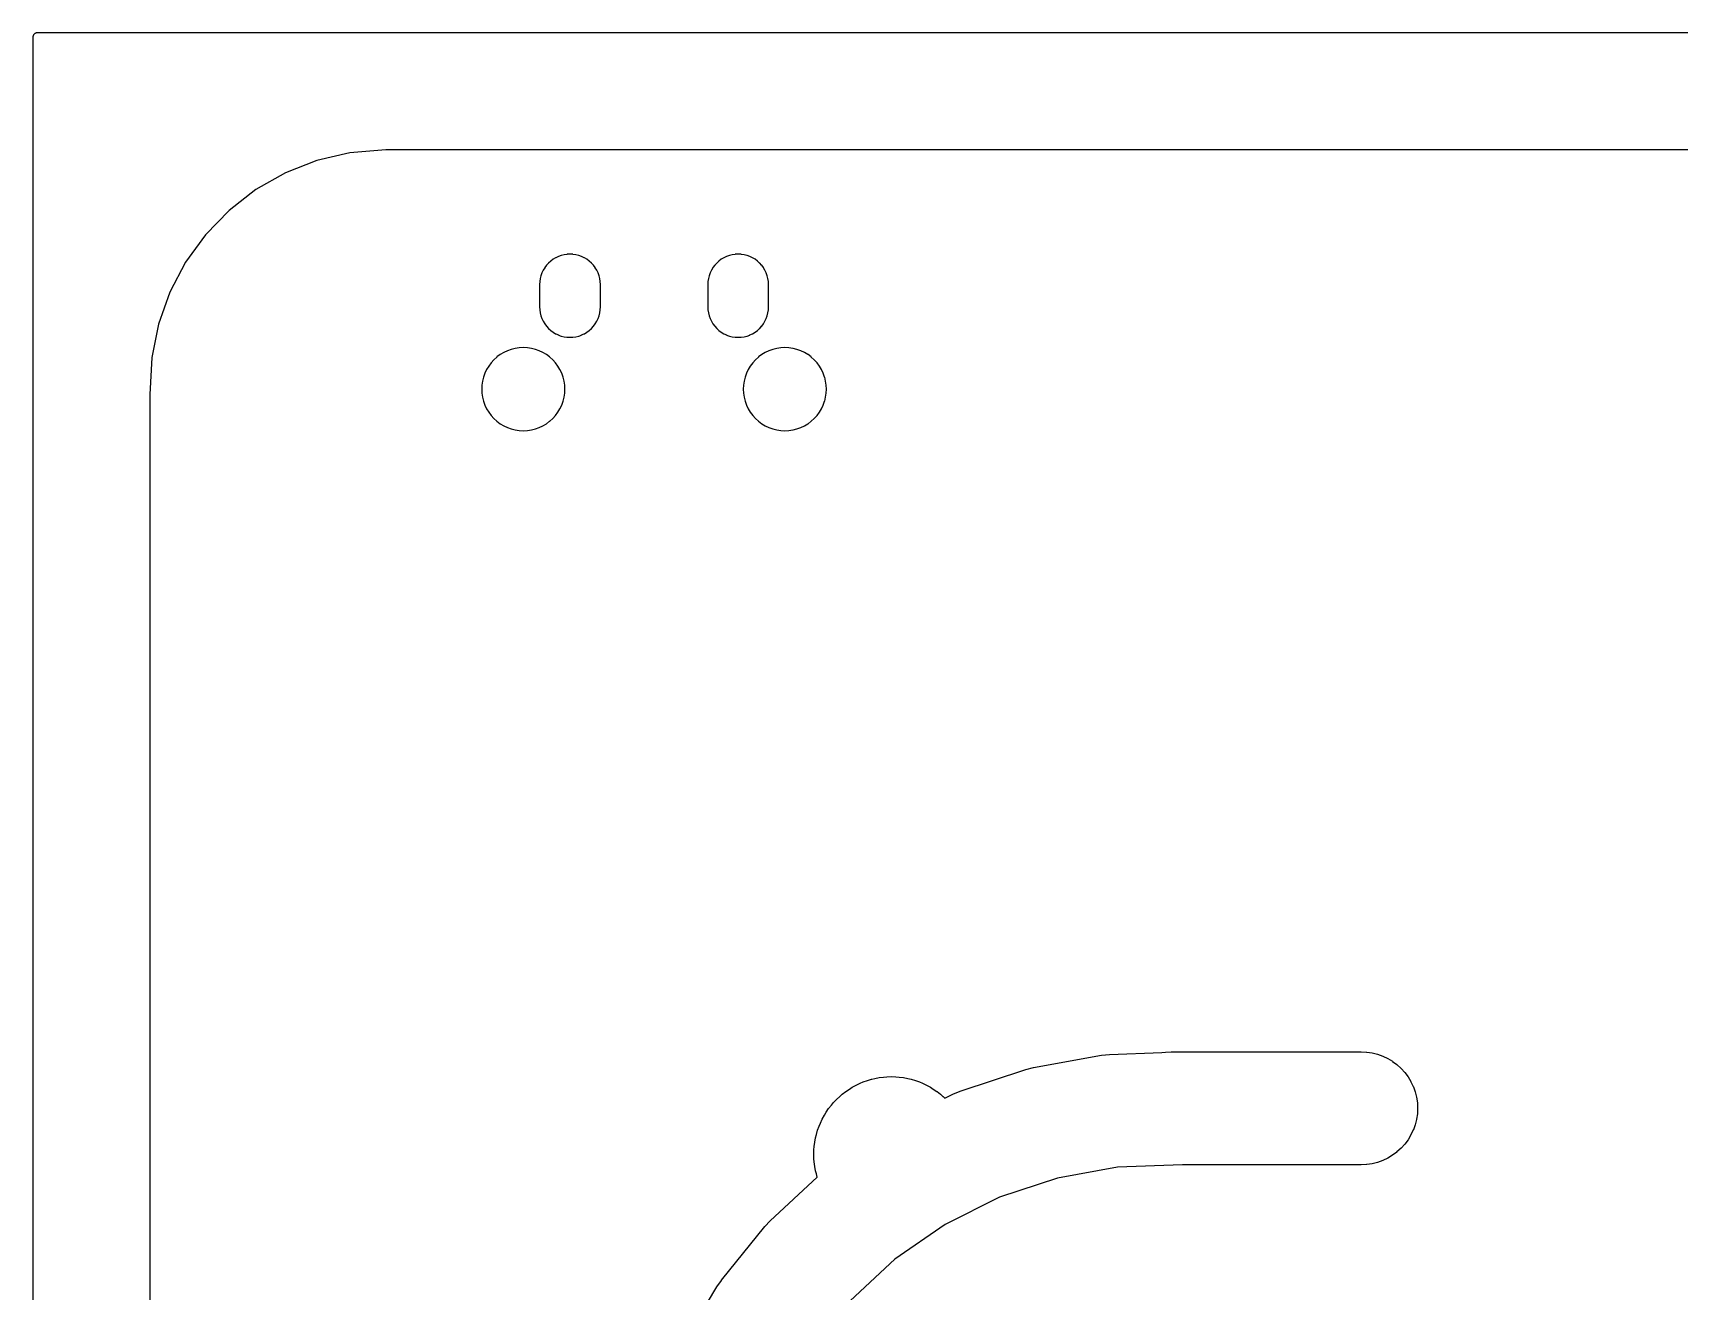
# Model space of a CAD drawing. Header units: inches. Extents: x -0.5 to 10, y -2.4 to 3.9.
# Drawn here: x -0.004 to 1.73, y 2.537 to 3.863 of the extents above; entities that cross this region are included whole.
import ezdxf

# ---------------------------------------------------------------- set-up
doc = ezdxf.new("R2010")
doc.units = ezdxf.units.IN

msp = doc.modelspace()

# ---------------------------------------------------------------- linework, layer by layer
for points in [[(4.8032, 3.86275), (0, 3.86275), (-0.00001, 3.86275), (-0.000025, 3.862749), (-0.000412, 3.86273), (-0.000438, 3.862728), (-0.000461, 3.862726), (-0.000844, 3.862669), (-0.000868, 3.862665), (-0.000892, 3.862659), (-0.001268, 3.862565), (-0.001294, 3.862558), (-0.001315, 3.862551), (-0.00168, 3.86242), (-0.001706, 3.86241), (-0.001725, 3.862401), (-0.002076, 3.862236), (-0.002098, 3.862224), (-0.002119, 3.862212), (-0.002452, 3.862013), (-0.002473, 3.862), (-0.002492, 3.861986), (-0.002804, 3.861755), (-0.002822, 3.861741), (-0.002842, 3.861724), (-0.003129, 3.861464), (-0.003147, 3.861447), (-0.003164, 3.861429), (-0.003424, 3.861142), (-0.003441, 3.861122), (-0.003455, 3.861104), (-0.003686, 3.860792), (-0.0037, 3.860773), (-0.003713, 3.860752), (-0.003912, 3.860419), (-0.003924, 3.860398), (-0.003936, 3.860376), (-0.004101, 3.860025), (-0.00411, 3.860006), (-0.00412, 3.85998), (-0.004251, 3.859615), (-0.004258, 3.859594), (-0.004265, 3.859568), (-0.004359, 3.859192), (-0.004365, 3.859168), (-0.004369, 3.859144), (-0.004426, 3.858761), (-0.004428, 3.858738), (-0.00443, 3.858712), (-0.004449, 3.858325), (-0.00445, 3.85831), (-0.00445, 3.85831), (-0.00445, 3.8583), (-0.00445, 0)], [(2.214314, 3.7397), (0.36737, 3.7397), (0.329562, 3.736395), (0.294785, 3.728252), (0.26152, 3.715242), (0.230446, 3.697631), (0.202195, 3.675777), (0.177341, 3.650125), (0.156391, 3.621197), (0.139771, 3.589582), (0.127819, 3.555923), (0.120779, 3.520906), (0.1186, 3.481746), (0.1186, 1.332149)], [(0.678908, 2.478812), (0.716098, 2.541373), (0.716106, 2.541385), (0.716118, 2.541403), (0.720929, 2.548321), (0.720937, 2.548332), (0.720951, 2.548349), (0.766667, 2.604981), (0.766679, 2.604995), (0.76669, 2.605008), (0.772438, 2.61117), (0.772453, 2.611186), (0.772463, 2.611195), (0.821909, 2.65715), (0.820987, 2.660419), (0.820982, 2.660438), (0.820169, 2.663825), (0.820168, 2.663827), (0.820164, 2.663845), (0.81926, 2.668392), (0.819256, 2.668414), (0.819254, 2.668431), (0.818709, 2.673035), (0.818708, 2.673043), (0.818707, 2.673055), (0.818434, 2.676528), (0.818433, 2.676541), (0.818432, 2.676547), (0.81825, 2.68118), (0.81825, 2.6812), (0.81825, 2.68122), (0.818432, 2.685853), (0.818433, 2.685859), (0.818434, 2.685872), (0.818707, 2.689345), (0.818708, 2.689357), (0.818709, 2.689365), (0.819254, 2.693969), (0.819256, 2.693986), (0.81926, 2.694008), (0.820164, 2.698555), (0.820168, 2.698573), (0.820169, 2.698575), (0.820982, 2.701962), (0.820982, 2.701962), (0.820987, 2.701981), (0.822245, 2.706443), (0.822251, 2.706462), (0.822258, 2.706481), (0.823862, 2.710831), (0.823865, 2.710839), (0.82387, 2.710849), (0.825203, 2.714067), (0.825208, 2.714079), (0.82521, 2.714085), (0.827152, 2.718296), (0.827159, 2.71831), (0.827169, 2.718331), (0.829435, 2.722376), (0.82944, 2.722386), (0.829445, 2.722393), (0.831265, 2.725364), (0.831275, 2.72538), (0.831276, 2.72538), (0.833852, 2.729235), (0.833861, 2.729249), (0.833875, 2.729267), (0.836745, 2.732908), (0.836754, 2.732919), (0.836758, 2.732923), (0.83902, 2.735572), (0.839033, 2.735587), (0.84218, 2.738992), (0.842194, 2.739006), (0.842208, 2.73902), (0.845613, 2.742167), (0.845613, 2.742167), (0.845628, 2.74218), (0.848277, 2.744442), (0.848281, 2.744446), (0.848292, 2.744455), (0.851933, 2.747325), (0.851951, 2.747339), (0.851965, 2.747348), (0.85582, 2.749924), (0.85582, 2.749925), (0.855836, 2.749935), (0.858807, 2.751755), (0.858814, 2.75176), (0.858824, 2.751765), (0.862869, 2.754031), (0.86289, 2.754041), (0.862904, 2.754048), (0.867115, 2.75599), (0.867121, 2.755992), (0.867133, 2.755997), (0.870351, 2.75733), (0.870361, 2.757335), (0.870369, 2.757338), (0.874719, 2.758942), (0.874738, 2.758949), (0.874757, 2.758955), (0.879219, 2.760213), (0.879238, 2.760218), (0.882625, 2.761031), (0.882627, 2.761032), (0.882645, 2.761036), (0.887192, 2.76194), (0.887214, 2.761944), (0.887231, 2.761946), (0.891835, 2.762491), (0.891843, 2.762492), (0.891855, 2.762493), (0.895328, 2.762766), (0.895341, 2.762767), (0.895347, 2.762768), (0.89998, 2.76295), (0.9, 2.76295), (0.90002, 2.76295), (0.904653, 2.762768), (0.904659, 2.762767), (0.904672, 2.762766), (0.908145, 2.762493), (0.908157, 2.762492), (0.908165, 2.762491), (0.912769, 2.761946), (0.912786, 2.761944), (0.912808, 2.76194), (0.917355, 2.761036), (0.917373, 2.761032), (0.917375, 2.761031), (0.920762, 2.760218), (0.920762, 2.760218), (0.920781, 2.760213), (0.925243, 2.758955), (0.925262, 2.758949), (0.925281, 2.758942), (0.929631, 2.757338), (0.929639, 2.757335), (0.929649, 2.75733), (0.932867, 2.755997), (0.932879, 2.755992), (0.932885, 2.75599), (0.937096, 2.754048), (0.93711, 2.754041), (0.937131, 2.754031), (0.941176, 2.751765), (0.941186, 2.75176), (0.941193, 2.751755), (0.944164, 2.749935), (0.94418, 2.749925), (0.94418, 2.749924), (0.948035, 2.747348), (0.948049, 2.747339), (0.948067, 2.747325), (0.951708, 2.744455), (0.951719, 2.744446), (0.951723, 2.744442), (0.954372, 2.74218), (0.954387, 2.742167), (0.956435, 2.740274), (0.964641, 2.744373), (0.964655, 2.744379), (0.964673, 2.744387), (0.972461, 2.747605), (0.972477, 2.747611), (0.972494, 2.747617), (1.041572, 2.770537), (1.041589, 2.770543), (1.041607, 2.770548), (1.049773, 2.772624), (1.049791, 2.772628), (1.049808, 2.772631), (1.121445, 2.785486), (1.121463, 2.785489), (1.12148, 2.785491), (1.129859, 2.786384), (1.129877, 2.786385), (1.129895, 2.786386), (1.185093, 2.788305), (1.188839, 2.78886), (1.188861, 2.788863), (1.188888, 2.788865), (1.194675, 2.789149), (1.19469, 2.78915), (1.1947, 2.78915), (1.3949, 2.78915), (1.39491, 2.78915), (1.394925, 2.789149), (1.400712, 2.788865), (1.400739, 2.788863), (1.400761, 2.78886), (1.406493, 2.78801), (1.406517, 2.788006), (1.406542, 2.788), (1.412163, 2.786592), (1.412189, 2.786585), (1.41221, 2.786578), (1.417666, 2.784626), (1.41769, 2.784616), (1.417711, 2.784607), (1.42295, 2.782129), (1.422972, 2.782118), (1.422993, 2.782106), (1.427963, 2.779127), (1.427981, 2.779116), (1.428004, 2.7791), (1.432659, 2.775648), (1.432677, 2.775634), (1.432697, 2.775617), (1.43699, 2.771725), (1.437008, 2.771708), (1.437025, 2.77169), (1.440917, 2.767397), (1.440934, 2.767377), (1.440948, 2.767359), (1.4444, 2.762704), (1.444416, 2.762681), (1.444427, 2.762663), (1.447406, 2.757693), (1.447418, 2.757672), (1.447429, 2.75765), (1.449907, 2.752411), (1.449916, 2.75239), (1.449926, 2.752366), (1.451878, 2.74691), (1.451885, 2.746889), (1.451892, 2.746863), (1.4533, 2.741242), (1.453306, 2.741217), (1.45331, 2.741193), (1.45416, 2.735461), (1.454163, 2.735439), (1.454165, 2.735412), (1.454449, 2.729625), (1.45445, 2.7296), (1.454449, 2.729575), (1.454165, 2.723788), (1.454163, 2.723761), (1.45416, 2.723739), (1.45331, 2.718007), (1.453306, 2.717983), (1.4533, 2.717958), (1.451892, 2.712337), (1.451885, 2.712311), (1.451878, 2.71229), (1.449926, 2.706834), (1.449916, 2.70681), (1.449907, 2.706789), (1.447429, 2.70155), (1.447418, 2.701528), (1.447406, 2.701507), (1.444427, 2.696537), (1.444416, 2.696519), (1.4444, 2.696496), (1.440948, 2.691841), (1.440934, 2.691823), (1.440917, 2.691803), (1.437025, 2.68751), (1.437008, 2.687492), (1.43699, 2.687475), (1.432697, 2.683583), (1.432677, 2.683566), (1.432659, 2.683552), (1.428004, 2.6801), (1.427981, 2.680084), (1.427963, 2.680073), (1.422993, 2.677094), (1.422972, 2.677082), (1.42295, 2.677071), (1.417711, 2.674593), (1.41769, 2.674584), (1.417666, 2.674574), (1.41221, 2.672622), (1.412189, 2.672615), (1.412163, 2.672608), (1.406542, 2.6712), (1.406517, 2.671194), (1.406493, 2.67119), (1.400761, 2.67034), (1.400739, 2.670337), (1.400712, 2.670335), (1.394925, 2.670051), (1.39491, 2.67005), (1.3949, 2.67005), (1.208728, 2.67005), (1.206793, 2.669887), (1.206781, 2.669887), (1.206768, 2.669886), (1.138288, 2.667506), (1.075036, 2.656156), (1.014044, 2.635919), (0.956554, 2.607206), (0.903735, 2.570603), (0.856664, 2.526855)]]:
    msp.add_lwpolyline(points)
for points in [[(0.5614, 3.542), (0.5614, 3.542), (0.561425, 3.542001), (0.564512, 3.542152), (0.564538, 3.542154), (0.564561, 3.542157), (0.567619, 3.542611), (0.567642, 3.542615), (0.567667, 3.54262), (0.570665, 3.543371), (0.570691, 3.543379), (0.570712, 3.543386), (0.573623, 3.544427), (0.573647, 3.544436), (0.573668, 3.544446), (0.576463, 3.545767), (0.576489, 3.545781), (0.576506, 3.545791), (0.579158, 3.54738), (0.579175, 3.547391), (0.579198, 3.547407), (0.581681, 3.549249), (0.581699, 3.549263), (0.581719, 3.54928), (0.58401, 3.551356), (0.584027, 3.551373), (0.584044, 3.55139), (0.58612, 3.553681), (0.586137, 3.553701), (0.586151, 3.553719), (0.587993, 3.556202), (0.588009, 3.556225), (0.58802, 3.556242), (0.589609, 3.558894), (0.589619, 3.558911), (0.589633, 3.558937), (0.590954, 3.561732), (0.590964, 3.561753), (0.590973, 3.561777), (0.592014, 3.564688), (0.592021, 3.564709), (0.592029, 3.564735), (0.59278, 3.567733), (0.592785, 3.567758), (0.592789, 3.567781), (0.593243, 3.570839), (0.593246, 3.570862), (0.593248, 3.570888), (0.593399, 3.573975), (0.5934, 3.57399), (0.5934, 3.574), (0.5934, 3.5976), (0.5934, 3.59761), (0.593399, 3.597625), (0.593248, 3.600712), (0.593246, 3.600738), (0.593243, 3.600761), (0.592789, 3.603819), (0.592785, 3.603842), (0.59278, 3.603867), (0.592029, 3.606865), (0.592021, 3.606891), (0.592014, 3.606912), (0.590973, 3.609823), (0.590964, 3.609847), (0.590954, 3.609868), (0.589633, 3.612663), (0.589619, 3.612689), (0.589609, 3.612706), (0.58802, 3.615358), (0.588009, 3.615375), (0.587993, 3.615398), (0.586151, 3.617881), (0.586137, 3.617899), (0.58612, 3.617919), (0.584044, 3.62021), (0.584027, 3.620227), (0.58401, 3.620244), (0.581719, 3.62232), (0.581699, 3.622337), (0.581681, 3.622351), (0.579198, 3.624193), (0.579175, 3.624209), (0.579158, 3.62422), (0.576506, 3.625809), (0.576489, 3.625819), (0.576463, 3.625833), (0.573668, 3.627154), (0.573647, 3.627164), (0.573623, 3.627173), (0.570712, 3.628214), (0.570691, 3.628221), (0.570665, 3.628229), (0.567667, 3.62898), (0.567642, 3.628985), (0.567619, 3.628989), (0.564561, 3.629443), (0.564538, 3.629446), (0.564512, 3.629448), (0.561425, 3.629599), (0.5614, 3.6296), (0.561375, 3.629599), (0.558288, 3.629448), (0.558262, 3.629446), (0.558239, 3.629443), (0.555181, 3.628989), (0.555158, 3.628985), (0.555133, 3.62898), (0.552135, 3.628229), (0.552109, 3.628221), (0.552088, 3.628214), (0.549177, 3.627173), (0.549153, 3.627164), (0.549132, 3.627154), (0.546337, 3.625833), (0.546311, 3.625819), (0.546294, 3.625809), (0.543642, 3.62422), (0.543625, 3.624209), (0.543602, 3.624193), (0.541119, 3.622351), (0.541101, 3.622337), (0.541081, 3.62232), (0.53879, 3.620244), (0.538773, 3.620227), (0.538756, 3.62021), (0.53668, 3.617919), (0.536663, 3.617899), (0.536649, 3.617881), (0.534807, 3.615398), (0.534791, 3.615375), (0.53478, 3.615358), (0.533191, 3.612706), (0.533181, 3.612689), (0.533167, 3.612663), (0.531846, 3.609868), (0.531836, 3.609847), (0.531827, 3.609823), (0.530786, 3.606912), (0.530779, 3.606891), (0.530771, 3.606865), (0.53002, 3.603867), (0.530015, 3.603842), (0.530011, 3.603819), (0.529557, 3.600761), (0.529554, 3.600738), (0.529552, 3.600712), (0.529401, 3.597625), (0.5294, 3.59761), (0.5294, 3.5976), (0.5294, 3.574), (0.5294, 3.57399), (0.529401, 3.573975), (0.529552, 3.570888), (0.529554, 3.570862), (0.529557, 3.570839), (0.530011, 3.567781), (0.530015, 3.567758), (0.53002, 3.567733), (0.530771, 3.564735), (0.530779, 3.564709), (0.530786, 3.564688), (0.531827, 3.561777), (0.531836, 3.561753), (0.531846, 3.561732), (0.533167, 3.558937), (0.533181, 3.558911), (0.533191, 3.558894), (0.53478, 3.556242), (0.534791, 3.556225), (0.534807, 3.556202), (0.536649, 3.553719), (0.536663, 3.553701), (0.53668, 3.553681), (0.538756, 3.55139), (0.538773, 3.551373), (0.53879, 3.551356), (0.541081, 3.54928), (0.541101, 3.549263), (0.541119, 3.549249), (0.543602, 3.547407), (0.543625, 3.547391), (0.543642, 3.54738), (0.546294, 3.545791), (0.546311, 3.545781), (0.546337, 3.545767), (0.549132, 3.544446), (0.549153, 3.544436), (0.549177, 3.544427), (0.552088, 3.543386), (0.552109, 3.543379), (0.552135, 3.543371), (0.555133, 3.54262), (0.555158, 3.542615), (0.555181, 3.542611), (0.558239, 3.542157), (0.558262, 3.542154), (0.558288, 3.542152), (0.561375, 3.542001)], [(0.7386, 3.542), (0.7386, 3.542), (0.738625, 3.542001), (0.741712, 3.542152), (0.741738, 3.542154), (0.741761, 3.542157), (0.744819, 3.542611), (0.744842, 3.542615), (0.744867, 3.54262), (0.747865, 3.543371), (0.747891, 3.543379), (0.747912, 3.543386), (0.750823, 3.544427), (0.750847, 3.544436), (0.750868, 3.544446), (0.753663, 3.545767), (0.753689, 3.545781), (0.753706, 3.545791), (0.756358, 3.54738), (0.756375, 3.547391), (0.756398, 3.547407), (0.758881, 3.549249), (0.758899, 3.549263), (0.758919, 3.54928), (0.76121, 3.551356), (0.761227, 3.551373), (0.761244, 3.55139), (0.76332, 3.553681), (0.763337, 3.553701), (0.763351, 3.553719), (0.765193, 3.556202), (0.765209, 3.556225), (0.76522, 3.556242), (0.766809, 3.558894), (0.766819, 3.558911), (0.766833, 3.558937), (0.768154, 3.561732), (0.768164, 3.561753), (0.768173, 3.561777), (0.769214, 3.564688), (0.769221, 3.564709), (0.769229, 3.564735), (0.76998, 3.567733), (0.769985, 3.567758), (0.769989, 3.567781), (0.770443, 3.570839), (0.770446, 3.570862), (0.770448, 3.570888), (0.770599, 3.573975), (0.7706, 3.57399), (0.7706, 3.574), (0.7706, 3.5976), (0.7706, 3.59761), (0.770599, 3.597625), (0.770448, 3.600712), (0.770446, 3.600738), (0.770443, 3.600761), (0.769989, 3.603819), (0.769985, 3.603842), (0.76998, 3.603867), (0.769229, 3.606865), (0.769221, 3.606891), (0.769214, 3.606912), (0.768173, 3.609823), (0.768164, 3.609847), (0.768154, 3.609868), (0.766833, 3.612663), (0.766819, 3.612689), (0.766809, 3.612706), (0.76522, 3.615358), (0.765209, 3.615375), (0.765193, 3.615398), (0.763351, 3.617881), (0.763337, 3.617899), (0.76332, 3.617919), (0.761244, 3.62021), (0.761227, 3.620227), (0.76121, 3.620244), (0.758919, 3.62232), (0.758899, 3.622337), (0.758881, 3.622351), (0.756398, 3.624193), (0.756375, 3.624209), (0.756358, 3.62422), (0.753706, 3.625809), (0.753689, 3.625819), (0.753663, 3.625833), (0.750868, 3.627154), (0.750847, 3.627164), (0.750823, 3.627173), (0.747912, 3.628214), (0.747891, 3.628221), (0.747865, 3.628229), (0.744867, 3.62898), (0.744842, 3.628985), (0.744819, 3.628989), (0.741761, 3.629443), (0.741738, 3.629446), (0.741712, 3.629448), (0.738625, 3.629599), (0.7386, 3.6296), (0.738575, 3.629599), (0.735488, 3.629448), (0.735462, 3.629446), (0.735439, 3.629443), (0.732381, 3.628989), (0.732358, 3.628985), (0.732333, 3.62898), (0.729335, 3.628229), (0.729309, 3.628221), (0.729288, 3.628214), (0.726377, 3.627173), (0.726353, 3.627164), (0.726332, 3.627154), (0.723537, 3.625833), (0.723511, 3.625819), (0.723494, 3.625809), (0.720842, 3.62422), (0.720825, 3.624209), (0.720802, 3.624193), (0.718319, 3.622351), (0.718301, 3.622337), (0.718281, 3.62232), (0.71599, 3.620244), (0.715973, 3.620227), (0.715956, 3.62021), (0.71388, 3.617919), (0.713863, 3.617899), (0.713849, 3.617881), (0.712007, 3.615398), (0.711991, 3.615375), (0.71198, 3.615358), (0.710391, 3.612706), (0.710381, 3.612689), (0.710367, 3.612663), (0.709046, 3.609868), (0.709036, 3.609847), (0.709027, 3.609823), (0.707986, 3.606912), (0.707979, 3.606891), (0.707971, 3.606865), (0.70722, 3.603867), (0.707215, 3.603842), (0.707211, 3.603819), (0.706757, 3.600761), (0.706754, 3.600738), (0.706752, 3.600712), (0.706601, 3.597625), (0.7066, 3.59761), (0.7066, 3.5976), (0.7066, 3.574), (0.7066, 3.57399), (0.706601, 3.573975), (0.706752, 3.570888), (0.706754, 3.570862), (0.706757, 3.570839), (0.707211, 3.567781), (0.707215, 3.567758), (0.70722, 3.567733), (0.707971, 3.564735), (0.707979, 3.564709), (0.707986, 3.564688), (0.709027, 3.561777), (0.709036, 3.561753), (0.709046, 3.561732), (0.710367, 3.558937), (0.710381, 3.558911), (0.710391, 3.558894), (0.71198, 3.556242), (0.711991, 3.556225), (0.712007, 3.556202), (0.713849, 3.553719), (0.713863, 3.553701), (0.71388, 3.553681), (0.715956, 3.55139), (0.715973, 3.551373), (0.71599, 3.551356), (0.718281, 3.54928), (0.718301, 3.549263), (0.718319, 3.549249), (0.720802, 3.547407), (0.720825, 3.547391), (0.720842, 3.54738), (0.723494, 3.545791), (0.723511, 3.545781), (0.723537, 3.545767), (0.726332, 3.544446), (0.726353, 3.544436), (0.726377, 3.544427), (0.729288, 3.543386), (0.729309, 3.543379), (0.729335, 3.543371), (0.732333, 3.54262), (0.732358, 3.542615), (0.732381, 3.542611), (0.735439, 3.542157), (0.735462, 3.542154), (0.735488, 3.542152), (0.738575, 3.542001)], [(0.556, 3.4874), (0.556, 3.4874), (0.555999, 3.487425), (0.555791, 3.491669), (0.555789, 3.49169), (0.555786, 3.491718), (0.555163, 3.495921), (0.555158, 3.495944), (0.555153, 3.495969), (0.554121, 3.500091), (0.554113, 3.500117), (0.554106, 3.500138), (0.552675, 3.504139), (0.552667, 3.504159), (0.552656, 3.504184), (0.550839, 3.508025), (0.550827, 3.508049), (0.550816, 3.508069), (0.548631, 3.511713), (0.548618, 3.511735), (0.548604, 3.511754), (0.546073, 3.515167), (0.546059, 3.515185), (0.546042, 3.515205), (0.543188, 3.518354), (0.543171, 3.518371), (0.543154, 3.518388), (0.540005, 3.521242), (0.539985, 3.521259), (0.539967, 3.521273), (0.536554, 3.523804), (0.536535, 3.523818), (0.536513, 3.523831), (0.532869, 3.526016), (0.532849, 3.526027), (0.532825, 3.526039), (0.528984, 3.527856), (0.528959, 3.527867), (0.528939, 3.527875), (0.524938, 3.529306), (0.524917, 3.529313), (0.524891, 3.529321), (0.520769, 3.530353), (0.520744, 3.530358), (0.520721, 3.530363), (0.516518, 3.530986), (0.51649, 3.530989), (0.516469, 3.530991), (0.512225, 3.531199), (0.5122, 3.5312), (0.512175, 3.531199), (0.507931, 3.530991), (0.50791, 3.530989), (0.507882, 3.530986), (0.503679, 3.530363), (0.503656, 3.530358), (0.503631, 3.530353), (0.499509, 3.529321), (0.499483, 3.529313), (0.499462, 3.529306), (0.495461, 3.527875), (0.495441, 3.527867), (0.495416, 3.527856), (0.491575, 3.526039), (0.491551, 3.526027), (0.491531, 3.526016), (0.487887, 3.523831), (0.487865, 3.523818), (0.487846, 3.523804), (0.484433, 3.521273), (0.484415, 3.521259), (0.484395, 3.521242), (0.481246, 3.518388), (0.481229, 3.518371), (0.481212, 3.518354), (0.478358, 3.515205), (0.478341, 3.515185), (0.478327, 3.515167), (0.475796, 3.511754), (0.475782, 3.511735), (0.475769, 3.511713), (0.473584, 3.508069), (0.473573, 3.508049), (0.473561, 3.508025), (0.471744, 3.504184), (0.471733, 3.504159), (0.471725, 3.504139), (0.470294, 3.500138), (0.470287, 3.500117), (0.470279, 3.500091), (0.469247, 3.495969), (0.469242, 3.495944), (0.469237, 3.495921), (0.468614, 3.491718), (0.468611, 3.49169), (0.468609, 3.491669), (0.468401, 3.487425), (0.4684, 3.4874), (0.468401, 3.487375), (0.468609, 3.483131), (0.468611, 3.48311), (0.468614, 3.483082), (0.469237, 3.478879), (0.469242, 3.478856), (0.469247, 3.478831), (0.470279, 3.474709), (0.470287, 3.474683), (0.470294, 3.474662), (0.471725, 3.470661), (0.471733, 3.470641), (0.471744, 3.470616), (0.473561, 3.466775), (0.473573, 3.466751), (0.473584, 3.466731), (0.475769, 3.463087), (0.475782, 3.463065), (0.475796, 3.463046), (0.478327, 3.459633), (0.478341, 3.459615), (0.478358, 3.459595), (0.481212, 3.456446), (0.481229, 3.456429), (0.481246, 3.456412), (0.484395, 3.453558), (0.484415, 3.453541), (0.484433, 3.453527), (0.487846, 3.450996), (0.487865, 3.450982), (0.487887, 3.450969), (0.491531, 3.448784), (0.491551, 3.448773), (0.491575, 3.448761), (0.495416, 3.446944), (0.495441, 3.446933), (0.495461, 3.446925), (0.499462, 3.445494), (0.499483, 3.445487), (0.499509, 3.445479), (0.503631, 3.444447), (0.503656, 3.444442), (0.503679, 3.444437), (0.507882, 3.443814), (0.50791, 3.443811), (0.507931, 3.443809), (0.512175, 3.443601), (0.5122, 3.4436), (0.512225, 3.443601), (0.516469, 3.443809), (0.51649, 3.443811), (0.516518, 3.443814), (0.520721, 3.444437), (0.520744, 3.444442), (0.520769, 3.444447), (0.524891, 3.445479), (0.524917, 3.445487), (0.524938, 3.445494), (0.528939, 3.446925), (0.528959, 3.446933), (0.528984, 3.446944), (0.532825, 3.448761), (0.532849, 3.448773), (0.532869, 3.448784), (0.536513, 3.450969), (0.536535, 3.450982), (0.536554, 3.450996), (0.539967, 3.453527), (0.539985, 3.453541), (0.540005, 3.453558), (0.543154, 3.456412), (0.543171, 3.456429), (0.543188, 3.456446), (0.546042, 3.459595), (0.546059, 3.459615), (0.546073, 3.459633), (0.548604, 3.463046), (0.548618, 3.463065), (0.548631, 3.463087), (0.550816, 3.466731), (0.550827, 3.466751), (0.550839, 3.466775), (0.552656, 3.470616), (0.552667, 3.470641), (0.552675, 3.470661), (0.554106, 3.474662), (0.554113, 3.474683), (0.554121, 3.474709), (0.555153, 3.478831), (0.555158, 3.478856), (0.555163, 3.478879), (0.555786, 3.483082), (0.555789, 3.48311), (0.555791, 3.483131), (0.555999, 3.487375)], [(0.8316, 3.4874), (0.8316, 3.4874), (0.831599, 3.487425), (0.831391, 3.491669), (0.831389, 3.49169), (0.831386, 3.491718), (0.830763, 3.495921), (0.830758, 3.495944), (0.830753, 3.495969), (0.829721, 3.500091), (0.829713, 3.500117), (0.829706, 3.500138), (0.828275, 3.504139), (0.828267, 3.504159), (0.828256, 3.504184), (0.826439, 3.508025), (0.826427, 3.508049), (0.826416, 3.508069), (0.824231, 3.511713), (0.824218, 3.511735), (0.824204, 3.511754), (0.821673, 3.515167), (0.821659, 3.515185), (0.821642, 3.515205), (0.818788, 3.518354), (0.818771, 3.518371), (0.818754, 3.518388), (0.815605, 3.521242), (0.815585, 3.521259), (0.815567, 3.521273), (0.812154, 3.523804), (0.812135, 3.523818), (0.812113, 3.523831), (0.808469, 3.526016), (0.808449, 3.526027), (0.808425, 3.526039), (0.804584, 3.527856), (0.804559, 3.527867), (0.804539, 3.527875), (0.800538, 3.529306), (0.800517, 3.529313), (0.800491, 3.529321), (0.796369, 3.530353), (0.796344, 3.530358), (0.796321, 3.530363), (0.792118, 3.530986), (0.79209, 3.530989), (0.792069, 3.530991), (0.787825, 3.531199), (0.7878, 3.5312), (0.787775, 3.531199), (0.783531, 3.530991), (0.78351, 3.530989), (0.783482, 3.530986), (0.779279, 3.530363), (0.779256, 3.530358), (0.779231, 3.530353), (0.775109, 3.529321), (0.775083, 3.529313), (0.775062, 3.529306), (0.771061, 3.527875), (0.771041, 3.527867), (0.771016, 3.527856), (0.767175, 3.526039), (0.767151, 3.526027), (0.767131, 3.526016), (0.763487, 3.523831), (0.763465, 3.523818), (0.763446, 3.523804), (0.760033, 3.521273), (0.760015, 3.521259), (0.759995, 3.521242), (0.756846, 3.518388), (0.756829, 3.518371), (0.756812, 3.518354), (0.753958, 3.515205), (0.753941, 3.515185), (0.753927, 3.515167), (0.751396, 3.511754), (0.751382, 3.511735), (0.751369, 3.511713), (0.749184, 3.508069), (0.749173, 3.508049), (0.749161, 3.508025), (0.747344, 3.504184), (0.747333, 3.504159), (0.747325, 3.504139), (0.745894, 3.500138), (0.745887, 3.500117), (0.745879, 3.500091), (0.744847, 3.495969), (0.744842, 3.495944), (0.744837, 3.495921), (0.744214, 3.491718), (0.744211, 3.49169), (0.744209, 3.491669), (0.744001, 3.487425), (0.744, 3.4874), (0.744001, 3.487375), (0.744209, 3.483131), (0.744211, 3.48311), (0.744214, 3.483082), (0.744837, 3.478879), (0.744842, 3.478856), (0.744847, 3.478831), (0.745879, 3.474709), (0.745887, 3.474683), (0.745894, 3.474662), (0.747325, 3.470661), (0.747333, 3.470641), (0.747344, 3.470616), (0.749161, 3.466775), (0.749173, 3.466751), (0.749184, 3.466731), (0.751369, 3.463087), (0.751382, 3.463065), (0.751396, 3.463046), (0.753927, 3.459633), (0.753941, 3.459615), (0.753958, 3.459595), (0.756812, 3.456446), (0.756829, 3.456429), (0.756846, 3.456412), (0.759995, 3.453558), (0.760015, 3.453541), (0.760033, 3.453527), (0.763446, 3.450996), (0.763465, 3.450982), (0.763487, 3.450969), (0.767131, 3.448784), (0.767151, 3.448773), (0.767175, 3.448761), (0.771016, 3.446944), (0.771041, 3.446933), (0.771061, 3.446925), (0.775062, 3.445494), (0.775083, 3.445487), (0.775109, 3.445479), (0.779231, 3.444447), (0.779256, 3.444442), (0.779279, 3.444437), (0.783482, 3.443814), (0.78351, 3.443811), (0.783531, 3.443809), (0.787775, 3.443601), (0.7878, 3.4436), (0.787825, 3.443601), (0.792069, 3.443809), (0.79209, 3.443811), (0.792118, 3.443814), (0.796321, 3.444437), (0.796344, 3.444442), (0.796369, 3.444447), (0.800491, 3.445479), (0.800517, 3.445487), (0.800538, 3.445494), (0.804539, 3.446925), (0.804559, 3.446933), (0.804584, 3.446944), (0.808425, 3.448761), (0.808449, 3.448773), (0.808469, 3.448784), (0.812113, 3.450969), (0.812135, 3.450982), (0.812154, 3.450996), (0.815567, 3.453527), (0.815585, 3.453541), (0.815605, 3.453558), (0.818754, 3.456412), (0.818771, 3.456429), (0.818788, 3.456446), (0.821642, 3.459595), (0.821659, 3.459615), (0.821673, 3.459633), (0.824204, 3.463046), (0.824218, 3.463065), (0.824231, 3.463087), (0.826416, 3.466731), (0.826427, 3.466751), (0.826439, 3.466775), (0.828256, 3.470616), (0.828267, 3.470641), (0.828275, 3.470661), (0.829706, 3.474662), (0.829713, 3.474683), (0.829721, 3.474709), (0.830753, 3.478831), (0.830758, 3.478856), (0.830763, 3.478879), (0.831386, 3.483082), (0.831389, 3.48311), (0.831391, 3.483131), (0.831599, 3.487375)]]:
    msp.add_lwpolyline(points, close=True)

doc.saveas('drawing.dxf')
